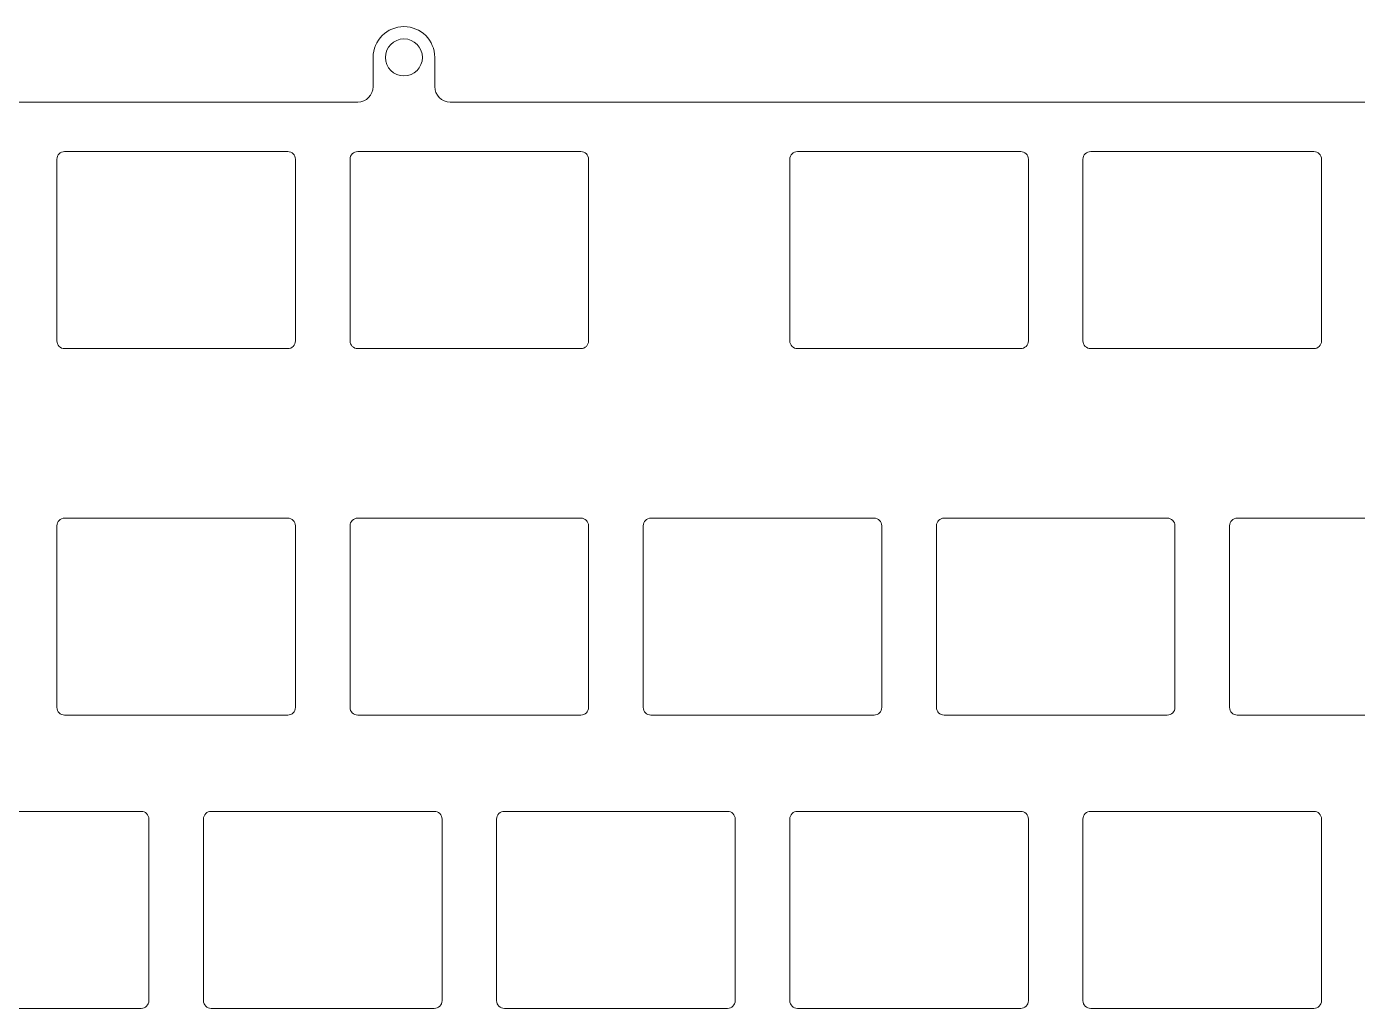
# Model space of a CAD drawing. Extents: x 132 to 481, y -549 to -243.
# Drawn here: x 208 to 294.5, y -483.6 to -419.9 of the extents above; entities that cross this region are included whole.
import ezdxf

# ---------------------------------------------------------------- set-up
doc = ezdxf.new("R2010")
doc.units = 0
doc.header["$MEASUREMENT"] = 0
doc.layers.add('Layer 1', color=7, linetype='Continuous')

# ---------------------------------------------------------------- blocks, each defined once
blk = doc.blocks.new('block 901')
at = {"layer": 'Layer 1', "color": 7, "lineweight": 9, "true_color": 0xffffff}
blk.add_lwpolyline([(376.18, -424.765), (235.567, -424.765)], dxfattribs=at)
blk = doc.blocks.new('block 902')
at = {"layer": 'Layer 1', "color": 7, "lineweight": 9, "true_color": 0xffffff}
blk.add_open_spline([(234.567, -423.765), (234.567, -424.318), (235.015, -424.765), (235.567, -424.765)], degree=3, dxfattribs=at)
blk = doc.blocks.new('block 903')
at = {"layer": 'Layer 1', "color": 7, "lineweight": 9, "true_color": 0xffffff}
blk.add_lwpolyline([(234.567, -423.765), (234.567, -421.865)], dxfattribs=at)
blk = doc.blocks.new('block 904')
at = {"layer": 'Layer 1', "color": 7, "lineweight": 9, "true_color": 0xffffff}
blk.add_open_spline([(234.567, -421.865), (234.567, -420.761), (233.672, -419.865), (232.567, -419.865), (231.463, -419.865), (230.567, -420.761), (230.567, -421.865)], degree=3, knots=[0, 0, 0, 0, 1, 1, 1, 2, 2, 2, 2], dxfattribs=at)
blk = doc.blocks.new('block 905')
at = {"layer": 'Layer 1', "color": 7, "lineweight": 9, "true_color": 0xffffff}
blk.add_lwpolyline([(230.567, -421.865), (230.567, -423.765)], dxfattribs=at)
blk = doc.blocks.new('block 906')
at = {"layer": 'Layer 1', "color": 7, "lineweight": 9, "true_color": 0xffffff}
blk.add_open_spline([(229.567, -424.765), (230.12, -424.765), (230.567, -424.318), (230.567, -423.765)], degree=3, dxfattribs=at)
blk = doc.blocks.new('block 907')
at = {"layer": 'Layer 1', "color": 7, "lineweight": 9, "true_color": 0xffffff}
blk.add_lwpolyline([(229.567, -424.765), (155.567, -424.765)], dxfattribs=at)
blk = doc.blocks.new('block 920')
at = {"layer": 'Layer 1', "color": 7, "lineweight": 9, "true_color": 0xffffff}
blk.add_open_spline([(231.367, -421.865), (231.367, -421.203), (231.905, -420.665), (232.567, -420.665), (233.23, -420.665), (233.767, -421.203), (233.767, -421.865), (233.767, -422.528), (233.23, -423.065), (232.567, -423.065), (231.905, -423.065), (231.367, -422.528), (231.367, -421.865)], degree=3, knots=[0, 0, 0, 0, 1, 1, 1, 2, 2, 2, 3, 3, 3, 4, 4, 4, 4], dxfattribs=at)
blk = doc.blocks.new('block 947')
at = {"layer": 'Layer 1', "color": 7, "lineweight": 9, "true_color": 0xffffff}
blk.add_lwpolyline([(210.515, -427.983), (225.015, -427.983)], dxfattribs=at)
blk = doc.blocks.new('block 948')
at = {"layer": 'Layer 1', "color": 7, "lineweight": 9, "true_color": 0xffffff}
blk.add_lwpolyline([(210.515, -440.783), (225.015, -440.783)], dxfattribs=at)
blk = doc.blocks.new('block 949')
at = {"layer": 'Layer 1', "color": 7, "lineweight": 9, "true_color": 0xffffff}
blk.add_lwpolyline([(210.015, -428.483), (210.015, -440.283)], dxfattribs=at)
blk = doc.blocks.new('block 950')
at = {"layer": 'Layer 1', "color": 7, "lineweight": 9, "true_color": 0xffffff}
blk.add_lwpolyline([(225.515, -428.483), (225.515, -440.283)], dxfattribs=at)
blk = doc.blocks.new('block 951')
at = {"layer": 'Layer 1', "color": 7, "lineweight": 9, "true_color": 0xffffff}
blk.add_open_spline([(210.515, -427.983), (210.239, -427.983), (210.015, -428.206), (210.015, -428.483)], degree=3, dxfattribs=at)
blk = doc.blocks.new('block 952')
at = {"layer": 'Layer 1', "color": 7, "lineweight": 9, "true_color": 0xffffff}
blk.add_open_spline([(225.515, -428.483), (225.515, -428.206), (225.291, -427.983), (225.015, -427.983)], degree=3, dxfattribs=at)
blk = doc.blocks.new('block 953')
at = {"layer": 'Layer 1', "color": 7, "lineweight": 9, "true_color": 0xffffff}
blk.add_open_spline([(210.015, -440.283), (210.015, -440.559), (210.239, -440.783), (210.515, -440.783)], degree=3, dxfattribs=at)
blk = doc.blocks.new('block 954')
at = {"layer": 'Layer 1', "color": 7, "lineweight": 9, "true_color": 0xffffff}
blk.add_open_spline([(225.015, -440.783), (225.291, -440.783), (225.515, -440.559), (225.515, -440.283)], degree=3, dxfattribs=at)
blk = doc.blocks.new('block 955')
at = {"layer": 'Layer 1', "color": 7, "lineweight": 9, "true_color": 0xffffff}
blk.add_lwpolyline([(229.565, -427.983), (244.065, -427.983)], dxfattribs=at)
blk = doc.blocks.new('block 956')
at = {"layer": 'Layer 1', "color": 7, "lineweight": 9, "true_color": 0xffffff}
blk.add_lwpolyline([(229.565, -440.783), (244.065, -440.783)], dxfattribs=at)
blk = doc.blocks.new('block 957')
at = {"layer": 'Layer 1', "color": 7, "lineweight": 9, "true_color": 0xffffff}
blk.add_lwpolyline([(229.065, -428.483), (229.065, -440.283)], dxfattribs=at)
blk = doc.blocks.new('block 958')
at = {"layer": 'Layer 1', "color": 7, "lineweight": 9, "true_color": 0xffffff}
blk.add_lwpolyline([(244.565, -428.483), (244.565, -440.283)], dxfattribs=at)
blk = doc.blocks.new('block 959')
at = {"layer": 'Layer 1', "color": 7, "lineweight": 9, "true_color": 0xffffff}
blk.add_open_spline([(229.565, -427.983), (229.289, -427.983), (229.065, -428.206), (229.065, -428.483)], degree=3, dxfattribs=at)
blk = doc.blocks.new('block 960')
at = {"layer": 'Layer 1', "color": 7, "lineweight": 9, "true_color": 0xffffff}
blk.add_open_spline([(244.565, -428.483), (244.565, -428.206), (244.341, -427.983), (244.065, -427.983)], degree=3, dxfattribs=at)
blk = doc.blocks.new('block 961')
at = {"layer": 'Layer 1', "color": 7, "lineweight": 9, "true_color": 0xffffff}
blk.add_open_spline([(229.065, -440.283), (229.065, -440.559), (229.289, -440.783), (229.565, -440.783)], degree=3, dxfattribs=at)
blk = doc.blocks.new('block 962')
at = {"layer": 'Layer 1', "color": 7, "lineweight": 9, "true_color": 0xffffff}
blk.add_open_spline([(244.065, -440.783), (244.341, -440.783), (244.565, -440.559), (244.565, -440.283)], degree=3, dxfattribs=at)
blk = doc.blocks.new('block 963')
at = {"layer": 'Layer 1', "color": 7, "lineweight": 9, "true_color": 0xffffff}
blk.add_lwpolyline([(258.14, -427.983), (272.64, -427.983)], dxfattribs=at)
blk = doc.blocks.new('block 964')
at = {"layer": 'Layer 1', "color": 7, "lineweight": 9, "true_color": 0xffffff}
blk.add_lwpolyline([(258.14, -440.783), (272.64, -440.783)], dxfattribs=at)
blk = doc.blocks.new('block 965')
at = {"layer": 'Layer 1', "color": 7, "lineweight": 9, "true_color": 0xffffff}
blk.add_lwpolyline([(257.64, -428.483), (257.64, -440.283)], dxfattribs=at)
blk = doc.blocks.new('block 966')
at = {"layer": 'Layer 1', "color": 7, "lineweight": 9, "true_color": 0xffffff}
blk.add_lwpolyline([(273.14, -428.483), (273.14, -440.283)], dxfattribs=at)
blk = doc.blocks.new('block 967')
at = {"layer": 'Layer 1', "color": 7, "lineweight": 9, "true_color": 0xffffff}
blk.add_open_spline([(258.14, -427.983), (257.864, -427.983), (257.64, -428.206), (257.64, -428.483)], degree=3, dxfattribs=at)
blk = doc.blocks.new('block 968')
at = {"layer": 'Layer 1', "color": 7, "lineweight": 9, "true_color": 0xffffff}
blk.add_open_spline([(273.14, -428.483), (273.14, -428.206), (272.916, -427.983), (272.64, -427.983)], degree=3, dxfattribs=at)
blk = doc.blocks.new('block 969')
at = {"layer": 'Layer 1', "color": 7, "lineweight": 9, "true_color": 0xffffff}
blk.add_open_spline([(257.64, -440.283), (257.64, -440.559), (257.864, -440.783), (258.14, -440.783)], degree=3, dxfattribs=at)
blk = doc.blocks.new('block 970')
at = {"layer": 'Layer 1', "color": 7, "lineweight": 9, "true_color": 0xffffff}
blk.add_open_spline([(272.64, -440.783), (272.916, -440.783), (273.14, -440.559), (273.14, -440.283)], degree=3, dxfattribs=at)
blk = doc.blocks.new('block 971')
at = {"layer": 'Layer 1', "color": 7, "lineweight": 9, "true_color": 0xffffff}
blk.add_lwpolyline([(277.19, -427.983), (291.69, -427.983)], dxfattribs=at)
blk = doc.blocks.new('block 972')
at = {"layer": 'Layer 1', "color": 7, "lineweight": 9, "true_color": 0xffffff}
blk.add_lwpolyline([(277.19, -440.783), (291.69, -440.783)], dxfattribs=at)
blk = doc.blocks.new('block 973')
at = {"layer": 'Layer 1', "color": 7, "lineweight": 9, "true_color": 0xffffff}
blk.add_lwpolyline([(276.69, -428.483), (276.69, -440.283)], dxfattribs=at)
blk = doc.blocks.new('block 974')
at = {"layer": 'Layer 1', "color": 7, "lineweight": 9, "true_color": 0xffffff}
blk.add_lwpolyline([(292.19, -428.483), (292.19, -440.283)], dxfattribs=at)
blk = doc.blocks.new('block 975')
at = {"layer": 'Layer 1', "color": 7, "lineweight": 9, "true_color": 0xffffff}
blk.add_open_spline([(277.19, -427.983), (276.914, -427.983), (276.69, -428.206), (276.69, -428.483)], degree=3, dxfattribs=at)
blk = doc.blocks.new('block 976')
at = {"layer": 'Layer 1', "color": 7, "lineweight": 9, "true_color": 0xffffff}
blk.add_open_spline([(292.19, -428.483), (292.19, -428.206), (291.966, -427.983), (291.69, -427.983)], degree=3, dxfattribs=at)
blk = doc.blocks.new('block 977')
at = {"layer": 'Layer 1', "color": 7, "lineweight": 9, "true_color": 0xffffff}
blk.add_open_spline([(276.69, -440.283), (276.69, -440.559), (276.914, -440.783), (277.19, -440.783)], degree=3, dxfattribs=at)
blk = doc.blocks.new('block 978')
at = {"layer": 'Layer 1', "color": 7, "lineweight": 9, "true_color": 0xffffff}
blk.add_open_spline([(291.69, -440.783), (291.966, -440.783), (292.19, -440.559), (292.19, -440.283)], degree=3, dxfattribs=at)
blk = doc.blocks.new('block 1081')
at = {"layer": 'Layer 1', "color": 7, "lineweight": 9, "true_color": 0xffffff}
blk.add_lwpolyline([(210.515, -451.795), (225.015, -451.795)], dxfattribs=at)
blk = doc.blocks.new('block 1082')
at = {"layer": 'Layer 1', "color": 7, "lineweight": 9, "true_color": 0xffffff}
blk.add_lwpolyline([(210.515, -464.595), (225.015, -464.595)], dxfattribs=at)
blk = doc.blocks.new('block 1083')
at = {"layer": 'Layer 1', "color": 7, "lineweight": 9, "true_color": 0xffffff}
blk.add_lwpolyline([(210.015, -452.295), (210.015, -464.095)], dxfattribs=at)
blk = doc.blocks.new('block 1084')
at = {"layer": 'Layer 1', "color": 7, "lineweight": 9, "true_color": 0xffffff}
blk.add_lwpolyline([(225.515, -452.295), (225.515, -464.095)], dxfattribs=at)
blk = doc.blocks.new('block 1085')
at = {"layer": 'Layer 1', "color": 7, "lineweight": 9, "true_color": 0xffffff}
blk.add_open_spline([(210.515, -451.795), (210.239, -451.795), (210.015, -452.019), (210.015, -452.295)], degree=3, dxfattribs=at)
blk = doc.blocks.new('block 1086')
at = {"layer": 'Layer 1', "color": 7, "lineweight": 9, "true_color": 0xffffff}
blk.add_open_spline([(225.515, -452.295), (225.515, -452.019), (225.291, -451.795), (225.015, -451.795)], degree=3, dxfattribs=at)
blk = doc.blocks.new('block 1087')
at = {"layer": 'Layer 1', "color": 7, "lineweight": 9, "true_color": 0xffffff}
blk.add_open_spline([(210.015, -464.095), (210.015, -464.371), (210.239, -464.595), (210.515, -464.595)], degree=3, dxfattribs=at)
blk = doc.blocks.new('block 1088')
at = {"layer": 'Layer 1', "color": 7, "lineweight": 9, "true_color": 0xffffff}
blk.add_open_spline([(225.015, -464.595), (225.291, -464.595), (225.515, -464.371), (225.515, -464.095)], degree=3, dxfattribs=at)
blk = doc.blocks.new('block 1089')
at = {"layer": 'Layer 1', "color": 7, "lineweight": 9, "true_color": 0xffffff}
blk.add_lwpolyline([(229.565, -451.795), (244.065, -451.795)], dxfattribs=at)
blk = doc.blocks.new('block 1090')
at = {"layer": 'Layer 1', "color": 7, "lineweight": 9, "true_color": 0xffffff}
blk.add_lwpolyline([(229.565, -464.595), (244.065, -464.595)], dxfattribs=at)
blk = doc.blocks.new('block 1091')
at = {"layer": 'Layer 1', "color": 7, "lineweight": 9, "true_color": 0xffffff}
blk.add_lwpolyline([(229.065, -452.295), (229.065, -464.095)], dxfattribs=at)
blk = doc.blocks.new('block 1092')
at = {"layer": 'Layer 1', "color": 7, "lineweight": 9, "true_color": 0xffffff}
blk.add_lwpolyline([(244.565, -452.295), (244.565, -464.095)], dxfattribs=at)
blk = doc.blocks.new('block 1093')
at = {"layer": 'Layer 1', "color": 7, "lineweight": 9, "true_color": 0xffffff}
blk.add_open_spline([(229.565, -451.795), (229.289, -451.795), (229.065, -452.019), (229.065, -452.295)], degree=3, dxfattribs=at)
blk = doc.blocks.new('block 1094')
at = {"layer": 'Layer 1', "color": 7, "lineweight": 9, "true_color": 0xffffff}
blk.add_open_spline([(244.565, -452.295), (244.565, -452.019), (244.341, -451.795), (244.065, -451.795)], degree=3, dxfattribs=at)
blk = doc.blocks.new('block 1095')
at = {"layer": 'Layer 1', "color": 7, "lineweight": 9, "true_color": 0xffffff}
blk.add_open_spline([(229.065, -464.095), (229.065, -464.371), (229.289, -464.595), (229.565, -464.595)], degree=3, dxfattribs=at)
blk = doc.blocks.new('block 1096')
at = {"layer": 'Layer 1', "color": 7, "lineweight": 9, "true_color": 0xffffff}
blk.add_open_spline([(244.065, -464.595), (244.341, -464.595), (244.565, -464.371), (244.565, -464.095)], degree=3, dxfattribs=at)
blk = doc.blocks.new('block 1097')
at = {"layer": 'Layer 1', "color": 7, "lineweight": 9, "true_color": 0xffffff}
blk.add_lwpolyline([(248.615, -451.795), (263.115, -451.795)], dxfattribs=at)
blk = doc.blocks.new('block 1098')
at = {"layer": 'Layer 1', "color": 7, "lineweight": 9, "true_color": 0xffffff}
blk.add_lwpolyline([(248.615, -464.595), (263.115, -464.595)], dxfattribs=at)
blk = doc.blocks.new('block 1099')
at = {"layer": 'Layer 1', "color": 7, "lineweight": 9, "true_color": 0xffffff}
blk.add_lwpolyline([(248.115, -452.295), (248.115, -464.095)], dxfattribs=at)
blk = doc.blocks.new('block 1100')
at = {"layer": 'Layer 1', "color": 7, "lineweight": 9, "true_color": 0xffffff}
blk.add_lwpolyline([(263.615, -452.295), (263.615, -464.095)], dxfattribs=at)
blk = doc.blocks.new('block 1101')
at = {"layer": 'Layer 1', "color": 7, "lineweight": 9, "true_color": 0xffffff}
blk.add_open_spline([(248.615, -451.795), (248.339, -451.795), (248.115, -452.019), (248.115, -452.295)], degree=3, dxfattribs=at)
blk = doc.blocks.new('block 1102')
at = {"layer": 'Layer 1', "color": 7, "lineweight": 9, "true_color": 0xffffff}
blk.add_open_spline([(263.615, -452.295), (263.615, -452.019), (263.391, -451.795), (263.115, -451.795)], degree=3, dxfattribs=at)
blk = doc.blocks.new('block 1103')
at = {"layer": 'Layer 1', "color": 7, "lineweight": 9, "true_color": 0xffffff}
blk.add_open_spline([(248.115, -464.095), (248.115, -464.371), (248.339, -464.595), (248.615, -464.595)], degree=3, dxfattribs=at)
blk = doc.blocks.new('block 1104')
at = {"layer": 'Layer 1', "color": 7, "lineweight": 9, "true_color": 0xffffff}
blk.add_open_spline([(263.115, -464.595), (263.391, -464.595), (263.615, -464.371), (263.615, -464.095)], degree=3, dxfattribs=at)
blk = doc.blocks.new('block 1105')
at = {"layer": 'Layer 1', "color": 7, "lineweight": 9, "true_color": 0xffffff}
blk.add_lwpolyline([(267.665, -451.795), (282.165, -451.795)], dxfattribs=at)
blk = doc.blocks.new('block 1106')
at = {"layer": 'Layer 1', "color": 7, "lineweight": 9, "true_color": 0xffffff}
blk.add_lwpolyline([(267.665, -464.595), (282.165, -464.595)], dxfattribs=at)
blk = doc.blocks.new('block 1107')
at = {"layer": 'Layer 1', "color": 7, "lineweight": 9, "true_color": 0xffffff}
blk.add_lwpolyline([(267.165, -452.295), (267.165, -464.095)], dxfattribs=at)
blk = doc.blocks.new('block 1108')
at = {"layer": 'Layer 1', "color": 7, "lineweight": 9, "true_color": 0xffffff}
blk.add_lwpolyline([(282.665, -452.295), (282.665, -464.095)], dxfattribs=at)
blk = doc.blocks.new('block 1109')
at = {"layer": 'Layer 1', "color": 7, "lineweight": 9, "true_color": 0xffffff}
blk.add_open_spline([(267.665, -451.795), (267.389, -451.795), (267.165, -452.019), (267.165, -452.295)], degree=3, dxfattribs=at)
blk = doc.blocks.new('block 1110')
at = {"layer": 'Layer 1', "color": 7, "lineweight": 9, "true_color": 0xffffff}
blk.add_open_spline([(282.665, -452.295), (282.665, -452.019), (282.441, -451.795), (282.165, -451.795)], degree=3, dxfattribs=at)
blk = doc.blocks.new('block 1111')
at = {"layer": 'Layer 1', "color": 7, "lineweight": 9, "true_color": 0xffffff}
blk.add_open_spline([(267.165, -464.095), (267.165, -464.371), (267.389, -464.595), (267.665, -464.595)], degree=3, dxfattribs=at)
blk = doc.blocks.new('block 1112')
at = {"layer": 'Layer 1', "color": 7, "lineweight": 9, "true_color": 0xffffff}
blk.add_open_spline([(282.165, -464.595), (282.441, -464.595), (282.665, -464.371), (282.665, -464.095)], degree=3, dxfattribs=at)
blk = doc.blocks.new('block 1113')
at = {"layer": 'Layer 1', "color": 7, "lineweight": 9, "true_color": 0xffffff}
blk.add_lwpolyline([(286.715, -451.795), (301.215, -451.795)], dxfattribs=at)
blk = doc.blocks.new('block 1114')
at = {"layer": 'Layer 1', "color": 7, "lineweight": 9, "true_color": 0xffffff}
blk.add_lwpolyline([(286.715, -464.595), (301.215, -464.595)], dxfattribs=at)
blk = doc.blocks.new('block 1115')
at = {"layer": 'Layer 1', "color": 7, "lineweight": 9, "true_color": 0xffffff}
blk.add_lwpolyline([(286.215, -452.295), (286.215, -464.095)], dxfattribs=at)
blk = doc.blocks.new('block 1117')
at = {"layer": 'Layer 1', "color": 7, "lineweight": 9, "true_color": 0xffffff}
blk.add_open_spline([(286.715, -451.795), (286.439, -451.795), (286.215, -452.019), (286.215, -452.295)], degree=3, dxfattribs=at)
blk = doc.blocks.new('block 1119')
at = {"layer": 'Layer 1', "color": 7, "lineweight": 9, "true_color": 0xffffff}
blk.add_open_spline([(286.215, -464.095), (286.215, -464.371), (286.439, -464.595), (286.715, -464.595)], degree=3, dxfattribs=at)
blk = doc.blocks.new('block 1225')
at = {"layer": 'Layer 1', "color": 7, "lineweight": 9, "true_color": 0xffffff}
blk.add_lwpolyline([(200.99, -470.845), (215.49, -470.845)], dxfattribs=at)
blk = doc.blocks.new('block 1226')
at = {"layer": 'Layer 1', "color": 7, "lineweight": 9, "true_color": 0xffffff}
blk.add_lwpolyline([(200.99, -483.645), (215.49, -483.645)], dxfattribs=at)
blk = doc.blocks.new('block 1228')
at = {"layer": 'Layer 1', "color": 7, "lineweight": 9, "true_color": 0xffffff}
blk.add_lwpolyline([(215.99, -471.345), (215.99, -483.145)], dxfattribs=at)
blk = doc.blocks.new('block 1230')
at = {"layer": 'Layer 1', "color": 7, "lineweight": 9, "true_color": 0xffffff}
blk.add_open_spline([(215.99, -471.345), (215.99, -471.069), (215.766, -470.845), (215.49, -470.845)], degree=3, dxfattribs=at)
blk = doc.blocks.new('block 1232')
at = {"layer": 'Layer 1', "color": 7, "lineweight": 9, "true_color": 0xffffff}
blk.add_open_spline([(215.49, -483.645), (215.766, -483.645), (215.99, -483.421), (215.99, -483.145)], degree=3, dxfattribs=at)
blk = doc.blocks.new('block 1233')
at = {"layer": 'Layer 1', "color": 7, "lineweight": 9, "true_color": 0xffffff}
blk.add_lwpolyline([(220.04, -470.845), (234.54, -470.845)], dxfattribs=at)
blk = doc.blocks.new('block 1234')
at = {"layer": 'Layer 1', "color": 7, "lineweight": 9, "true_color": 0xffffff}
blk.add_lwpolyline([(220.04, -483.645), (234.54, -483.645)], dxfattribs=at)
blk = doc.blocks.new('block 1235')
at = {"layer": 'Layer 1', "color": 7, "lineweight": 9, "true_color": 0xffffff}
blk.add_lwpolyline([(219.54, -471.345), (219.54, -483.145)], dxfattribs=at)
blk = doc.blocks.new('block 1236')
at = {"layer": 'Layer 1', "color": 7, "lineweight": 9, "true_color": 0xffffff}
blk.add_lwpolyline([(235.04, -471.345), (235.04, -483.145)], dxfattribs=at)
blk = doc.blocks.new('block 1237')
at = {"layer": 'Layer 1', "color": 7, "lineweight": 9, "true_color": 0xffffff}
blk.add_open_spline([(220.04, -470.845), (219.764, -470.845), (219.54, -471.069), (219.54, -471.345)], degree=3, dxfattribs=at)
blk = doc.blocks.new('block 1238')
at = {"layer": 'Layer 1', "color": 7, "lineweight": 9, "true_color": 0xffffff}
blk.add_open_spline([(235.04, -471.345), (235.04, -471.069), (234.816, -470.845), (234.54, -470.845)], degree=3, dxfattribs=at)
blk = doc.blocks.new('block 1239')
at = {"layer": 'Layer 1', "color": 7, "lineweight": 9, "true_color": 0xffffff}
blk.add_open_spline([(219.54, -483.145), (219.54, -483.421), (219.764, -483.645), (220.04, -483.645)], degree=3, dxfattribs=at)
blk = doc.blocks.new('block 1240')
at = {"layer": 'Layer 1', "color": 7, "lineweight": 9, "true_color": 0xffffff}
blk.add_open_spline([(234.54, -483.645), (234.816, -483.645), (235.04, -483.421), (235.04, -483.145)], degree=3, dxfattribs=at)
blk = doc.blocks.new('block 1241')
at = {"layer": 'Layer 1', "color": 7, "lineweight": 9, "true_color": 0xffffff}
blk.add_lwpolyline([(239.09, -470.845), (253.59, -470.845)], dxfattribs=at)
blk = doc.blocks.new('block 1242')
at = {"layer": 'Layer 1', "color": 7, "lineweight": 9, "true_color": 0xffffff}
blk.add_lwpolyline([(239.09, -483.645), (253.59, -483.645)], dxfattribs=at)
blk = doc.blocks.new('block 1243')
at = {"layer": 'Layer 1', "color": 7, "lineweight": 9, "true_color": 0xffffff}
blk.add_lwpolyline([(238.59, -471.345), (238.59, -483.145)], dxfattribs=at)
blk = doc.blocks.new('block 1244')
at = {"layer": 'Layer 1', "color": 7, "lineweight": 9, "true_color": 0xffffff}
blk.add_lwpolyline([(254.09, -471.345), (254.09, -483.145)], dxfattribs=at)
blk = doc.blocks.new('block 1245')
at = {"layer": 'Layer 1', "color": 7, "lineweight": 9, "true_color": 0xffffff}
blk.add_open_spline([(239.09, -470.845), (238.814, -470.845), (238.59, -471.069), (238.59, -471.345)], degree=3, dxfattribs=at)
blk = doc.blocks.new('block 1246')
at = {"layer": 'Layer 1', "color": 7, "lineweight": 9, "true_color": 0xffffff}
blk.add_open_spline([(254.09, -471.345), (254.09, -471.069), (253.866, -470.845), (253.59, -470.845)], degree=3, dxfattribs=at)
blk = doc.blocks.new('block 1247')
at = {"layer": 'Layer 1', "color": 7, "lineweight": 9, "true_color": 0xffffff}
blk.add_open_spline([(238.59, -483.145), (238.59, -483.421), (238.814, -483.645), (239.09, -483.645)], degree=3, dxfattribs=at)
blk = doc.blocks.new('block 1248')
at = {"layer": 'Layer 1', "color": 7, "lineweight": 9, "true_color": 0xffffff}
blk.add_open_spline([(253.59, -483.645), (253.866, -483.645), (254.09, -483.421), (254.09, -483.145)], degree=3, dxfattribs=at)
blk = doc.blocks.new('block 1249')
at = {"layer": 'Layer 1', "color": 7, "lineweight": 9, "true_color": 0xffffff}
blk.add_lwpolyline([(258.14, -470.845), (272.64, -470.845)], dxfattribs=at)
blk = doc.blocks.new('block 1250')
at = {"layer": 'Layer 1', "color": 7, "lineweight": 9, "true_color": 0xffffff}
blk.add_lwpolyline([(258.14, -483.645), (272.64, -483.645)], dxfattribs=at)
blk = doc.blocks.new('block 1251')
at = {"layer": 'Layer 1', "color": 7, "lineweight": 9, "true_color": 0xffffff}
blk.add_lwpolyline([(257.64, -471.345), (257.64, -483.145)], dxfattribs=at)
blk = doc.blocks.new('block 1252')
at = {"layer": 'Layer 1', "color": 7, "lineweight": 9, "true_color": 0xffffff}
blk.add_lwpolyline([(273.14, -471.345), (273.14, -483.145)], dxfattribs=at)
blk = doc.blocks.new('block 1253')
at = {"layer": 'Layer 1', "color": 7, "lineweight": 9, "true_color": 0xffffff}
blk.add_open_spline([(258.14, -470.845), (257.864, -470.845), (257.64, -471.069), (257.64, -471.345)], degree=3, dxfattribs=at)
blk = doc.blocks.new('block 1254')
at = {"layer": 'Layer 1', "color": 7, "lineweight": 9, "true_color": 0xffffff}
blk.add_open_spline([(273.14, -471.345), (273.14, -471.069), (272.916, -470.845), (272.64, -470.845)], degree=3, dxfattribs=at)
blk = doc.blocks.new('block 1255')
at = {"layer": 'Layer 1', "color": 7, "lineweight": 9, "true_color": 0xffffff}
blk.add_open_spline([(257.64, -483.145), (257.64, -483.421), (257.864, -483.645), (258.14, -483.645)], degree=3, dxfattribs=at)
blk = doc.blocks.new('block 1256')
at = {"layer": 'Layer 1', "color": 7, "lineweight": 9, "true_color": 0xffffff}
blk.add_open_spline([(272.64, -483.645), (272.916, -483.645), (273.14, -483.421), (273.14, -483.145)], degree=3, dxfattribs=at)
blk = doc.blocks.new('block 1257')
at = {"layer": 'Layer 1', "color": 7, "lineweight": 9, "true_color": 0xffffff}
blk.add_lwpolyline([(277.19, -470.845), (291.69, -470.845)], dxfattribs=at)
blk = doc.blocks.new('block 1258')
at = {"layer": 'Layer 1', "color": 7, "lineweight": 9, "true_color": 0xffffff}
blk.add_lwpolyline([(277.19, -483.645), (291.69, -483.645)], dxfattribs=at)
blk = doc.blocks.new('block 1259')
at = {"layer": 'Layer 1', "color": 7, "lineweight": 9, "true_color": 0xffffff}
blk.add_lwpolyline([(276.69, -471.345), (276.69, -483.145)], dxfattribs=at)
blk = doc.blocks.new('block 1260')
at = {"layer": 'Layer 1', "color": 7, "lineweight": 9, "true_color": 0xffffff}
blk.add_lwpolyline([(292.19, -471.345), (292.19, -483.145)], dxfattribs=at)
blk = doc.blocks.new('block 1261')
at = {"layer": 'Layer 1', "color": 7, "lineweight": 9, "true_color": 0xffffff}
blk.add_open_spline([(277.19, -470.845), (276.914, -470.845), (276.69, -471.069), (276.69, -471.345)], degree=3, dxfattribs=at)
blk = doc.blocks.new('block 1262')
at = {"layer": 'Layer 1', "color": 7, "lineweight": 9, "true_color": 0xffffff}
blk.add_open_spline([(292.19, -471.345), (292.19, -471.069), (291.966, -470.845), (291.69, -470.845)], degree=3, dxfattribs=at)
blk = doc.blocks.new('block 1263')
at = {"layer": 'Layer 1', "color": 7, "lineweight": 9, "true_color": 0xffffff}
blk.add_open_spline([(276.69, -483.145), (276.69, -483.421), (276.914, -483.645), (277.19, -483.645)], degree=3, dxfattribs=at)
blk = doc.blocks.new('block 1264')
at = {"layer": 'Layer 1', "color": 7, "lineweight": 9, "true_color": 0xffffff}
blk.add_open_spline([(291.69, -483.645), (291.966, -483.645), (292.19, -483.421), (292.19, -483.145)], degree=3, dxfattribs=at)

msp = doc.modelspace()

# ---------------------------------------------------------------- block references
at = {"layer": 'Layer 1'}
for name in ['block 904', 'block 920', 'block 905', 'block 903', 'block 906', 'block 902', 'block 907', 'block 901', 'block 951', 'block 947', 'block 952', 'block 959', 'block 955', 'block 960', 'block 967', 'block 963', 'block 968', 'block 975', 'block 971', 'block 976', 'block 949', 'block 950', 'block 957', 'block 958', 'block 965', 'block 966', 'block 973', 'block 974', 'block 953', 'block 948', 'block 954', 'block 961', 'block 956', 'block 962', 'block 969', 'block 964', 'block 970', 'block 977', 'block 972', 'block 978', 'block 1085', 'block 1081', 'block 1086', 'block 1093', 'block 1089', 'block 1094', 'block 1101', 'block 1097', 'block 1102', 'block 1109', 'block 1105', 'block 1110', 'block 1117', 'block 1113', 'block 1083', 'block 1084', 'block 1091', 'block 1092', 'block 1099', 'block 1100', 'block 1107', 'block 1108', 'block 1115', 'block 1087', 'block 1088', 'block 1095', 'block 1096', 'block 1103', 'block 1104', 'block 1111', 'block 1112', 'block 1119', 'block 1082', 'block 1090', 'block 1098', 'block 1106', 'block 1114', 'block 1225', 'block 1230', 'block 1237', 'block 1233', 'block 1238', 'block 1245', 'block 1241', 'block 1246', 'block 1253', 'block 1249', 'block 1254', 'block 1261', 'block 1257', 'block 1262', 'block 1228', 'block 1235', 'block 1236', 'block 1243', 'block 1244', 'block 1251', 'block 1252', 'block 1259', 'block 1260', 'block 1232', 'block 1239', 'block 1240', 'block 1247', 'block 1248', 'block 1255', 'block 1256', 'block 1263', 'block 1264', 'block 1226', 'block 1234', 'block 1242', 'block 1250', 'block 1258']:
    msp.add_blockref(name, (0, 0), dxfattribs=at)

doc.saveas('drawing.dxf')
